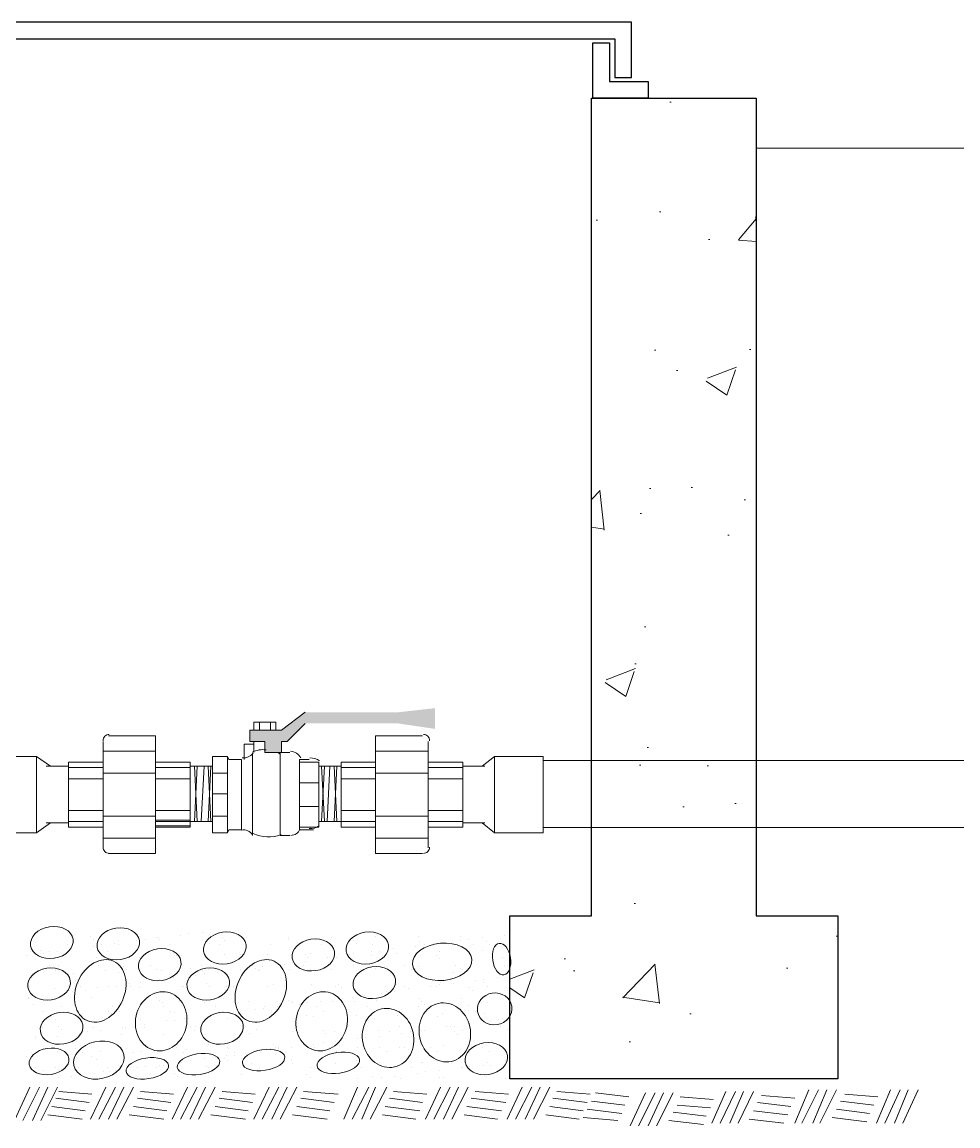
# Model space of a CAD drawing. Header units: metres. Extents: x 0 to 1843, y 1434 to 1492.
# Drawn here: x 1795.667 to 1796.239, y 1451.647 to 1452.322 of the extents above; entities that cross this region are included whole.
import ezdxf

# ---------------------------------------------------------------- set-up
doc = ezdxf.new("R2010")
doc.units = ezdxf.units.M
doc.header["$LTSCALE"] = 0.005
doc.layers.add('-Acero techos', color=252, linetype='Continuous', lineweight=13)
doc.layers.add('PDF_0', color=7, linetype='Continuous')
for name, color, linetype, true_color in [('PDF_Accesorios metalicos', 7, 'Continuous', 0x6e8add), ('PDF_Muro secundario', 7, 'Continuous', 0x545454), ('PDF_TERRENO', 7, 'Continuous', 0x954a00), ("PDF_Tub. de desague 4''", 7, 'Continuous', 0x002595)]:
    doc.layers.add(name, color=color, linetype=linetype, true_color=true_color)

msp = doc.modelspace()

# ---------------------------------------------------------------- hatches: boundary and pattern name
at = {"layer": '-Acero techos', "lineweight": 5, "ltscale": 0.005, "true_color": 0x939598}
h = msp.add_hatch(dxfattribs=at)
h.set_pattern_fill('AR-CONC', color=252, scale=0.001)
h.set_pattern_definition([(50, (-25.50264, 7.95719), (0.182184669, -0.015939086), [0.01905, -0.20955]), (355, (-25.50264, 7.95719), (-0.035243421, 0.191056845), [0.01524, -0.167640584]), (100.451445, (-25.48746, 7.95586), (0.146941247, 0.175117752), [0.016190009, -0.178090245]), (46.1842, (-25.50264, 8.008), (0.27107904, -0.042042328), [0.028575, -0.314325]), (96.635558, (-25.48005, 8.00449), (0.237404134, 0.247426125), [0.024285023, -0.267135608]), (351.184151, (-25.50264, 8.008), (0.237404134, 0.247426125), [0.022859967, -0.251459732]), (21, (-25.47724, 7.99529), (0.151614391, -0.102265198), [0.01905, -0.20955]), (326, (-25.47724, 7.99529), (0.061802028, 0.184187966), [0.01524, -0.16764]), (71.451445, (-25.4646, 7.98677), (0.213416419, 0.081922769), [0.016190009, -0.178089938]), (37.5, (-25.50264, 7.95719), (0.0030886033, 0.0845550389), [0, -0.165608, 0, -0.17018, 0, -0.168275]), (7.5, (-25.50264, 7.95719), (0.0668196625, 0.1001805748), [0, -0.097028, 0, -0.161798, 0, -0.064135]), (327.5, (-25.559285, 7.95719), (0.1355905952, -0.005728744), [0, -0.0635, 0, -0.19812, 0, -0.26289]), (317.5, (-25.58469, 7.95719), (0.1481291814, 0.025426491), [0, -0.08255, 0, -0.131572, 0, -0.18669])])
h.paths.add_polyline_path([(1796.0153, 1452.27553), (1796.1159, 1452.27553), (1796.1159, 1451.77589), (1796.16578, 1451.77589), (1796.16578, 1451.67614), (1795.96542, 1451.67614), (1795.96542, 1451.77589), (1796.0153, 1451.77589)])
h.paths.add_polyline_path([(1795.61711, 1451.77589), (1795.66699, 1451.77589), (1795.66699, 1451.67614), (1795.46747, 1451.67614), (1795.46747, 1451.77589), (1795.51735, 1451.77589), (1795.51735, 1452.27552), (1795.5182, 1452.27553), (1795.61711, 1452.27553)])

# ---------------------------------------------------------------- linework, layer by layer
at = {"layer": '-Acero techos', "color": 18, "ltscale": 0.005, "true_color": 0x000000}
msp.add_line((1796.4159, 1452.24496), (1796.1159, 1452.24496), dxfattribs=at)
at = {"layer": 'PDF_0', "lineweight": 25}
for points in [[(1795.67291, 1451.75983), (1795.67291, 1451.75983)], [(1795.69912, 1451.75983), (1795.69912, 1451.75983)], [(1795.70926, 1451.76321), (1795.70926, 1451.76321)], [(1795.71095, 1451.76152), (1795.71095, 1451.76152)], [(1795.72617, 1451.76068), (1795.72617, 1451.76068)], [(1795.73716, 1451.76068), (1795.73716, 1451.76068)], [(1795.74308, 1451.76152), (1795.74308, 1451.76152)], [(1795.74984, 1451.76237), (1795.74984, 1451.76237)], [(1795.75069, 1451.76237), (1795.75069, 1451.76237)], [(1795.75153, 1451.76152), (1795.75153, 1451.76152)], [(1795.76421, 1451.76406), (1795.76421, 1451.76406)], [(1795.76929, 1451.7649), (1795.76929, 1451.7649)], [(1795.77774, 1451.76575), (1795.77774, 1451.76575)], [(1795.77774, 1451.76068), (1795.77774, 1451.76068)], [(1795.78958, 1451.76237), (1795.78958, 1451.76237)], [(1795.79127, 1451.76068), (1795.79127, 1451.76068)], [(1795.80479, 1451.76237), (1795.80479, 1451.76237)], [(1795.83015, 1451.76237), (1795.83015, 1451.76237)], [(1795.83015, 1451.76152), (1795.83015, 1451.76152)], [(1795.85636, 1451.76237), (1795.85636, 1451.76237)], [(1795.86989, 1451.76068), (1795.86989, 1451.76068)], [(1795.88342, 1451.76321), (1795.88342, 1451.76321)], [(1795.90962, 1451.76321), (1795.90962, 1451.76321)], [(1795.91047, 1451.75983), (1795.91047, 1451.75983)], [(1795.93499, 1451.76321), (1795.93499, 1451.76321)], [(1795.93499, 1451.76068), (1795.93499, 1451.76068)], [(1795.94006, 1451.76152), (1795.94006, 1451.76152)], [(1795.94851, 1451.76237), (1795.94851, 1451.76237)], [(1795.95105, 1451.75983), (1795.95105, 1451.75983)], [(1795.96204, 1451.76406), (1795.96204, 1451.76406)], [(1795.96204, 1451.76406), (1795.96204, 1451.76406)], [(1795.67883, 1451.75476), (1795.67883, 1451.75476)], [(1795.68052, 1451.75307), (1795.68052, 1451.75307)], [(1795.6839, 1451.75391), (1795.6839, 1451.75391)], [(1795.68897, 1451.75391), (1795.68897, 1451.75391)], [(1795.69489, 1451.75814), (1795.69489, 1451.75814)], [(1795.69743, 1451.7556), (1795.69743, 1451.7556)], [(1795.71095, 1451.7573), (1795.71095, 1451.7573)], [(1795.71602, 1451.75814), (1795.71602, 1451.75814)], [(1795.71941, 1451.75391), (1795.71941, 1451.75391)], [(1795.72363, 1451.75899), (1795.72363, 1451.75899)], [(1795.72617, 1451.75814), (1795.72617, 1451.75814)], [(1795.75745, 1451.75814), (1795.75745, 1451.75814)], [(1795.75999, 1451.75307), (1795.75999, 1451.75307)], [(1795.78788, 1451.75814), (1795.78788, 1451.75814)], [(1795.81916, 1451.75814), (1795.81916, 1451.75814)], [(1795.84368, 1451.75307), (1795.84368, 1451.75307)], [(1795.85044, 1451.75814), (1795.85044, 1451.75814)], [(1795.86989, 1451.75307), (1795.86989, 1451.75307)], [(1795.87158, 1451.75899), (1795.87158, 1451.75899)], [(1795.88088, 1451.75391), (1795.88088, 1451.75391)], [(1795.88172, 1451.75814), (1795.88172, 1451.75814)], [(1795.88595, 1451.75391), (1795.88595, 1451.75391)], [(1795.89441, 1451.7556), (1795.89441, 1451.7556)], [(1795.8961, 1451.75307), (1795.8961, 1451.75307)], [(1795.90793, 1451.7573), (1795.90793, 1451.7573)], [(1795.913, 1451.75814), (1795.913, 1451.75814)], [(1795.913, 1451.75814), (1795.913, 1451.75814)], [(1795.92146, 1451.75899), (1795.92146, 1451.75899)], [(1795.9223, 1451.75391), (1795.9223, 1451.75391)], [(1795.94344, 1451.75814), (1795.94344, 1451.75814)], [(1795.94851, 1451.75476), (1795.94851, 1451.75476)], [(1795.95274, 1451.75814), (1795.95274, 1451.75814)], [(1795.67037, 1451.75138), (1795.67037, 1451.75138)], [(1795.68643, 1451.75053), (1795.68643, 1451.75053)], [(1795.71264, 1451.75053), (1795.71264, 1451.75053)], [(1795.73885, 1451.75053), (1795.73885, 1451.75053)], [(1795.76168, 1451.75138), (1795.76168, 1451.75138)], [(1795.76506, 1451.75138), (1795.76506, 1451.75138)], [(1795.79127, 1451.75222), (1795.79127, 1451.75222)], [(1795.80057, 1451.75222), (1795.80057, 1451.75222)], [(1795.81747, 1451.75222), (1795.81747, 1451.75222)], [(1795.82762, 1451.7463), (1795.82762, 1451.7463)], [(1795.83269, 1451.74715), (1795.83269, 1451.74715)], [(1795.8403, 1451.75222), (1795.8403, 1451.75222)], [(1795.8403, 1451.748), (1795.8403, 1451.748)], [(1795.84199, 1451.75053), (1795.84199, 1451.75053)], [(1795.85383, 1451.75053), (1795.85383, 1451.75053)], [(1795.85974, 1451.75053), (1795.85974, 1451.75053)], [(1795.86735, 1451.75222), (1795.86735, 1451.75222)], [(1795.88088, 1451.75138), (1795.88088, 1451.75138)], [(1795.92061, 1451.75138), (1795.92061, 1451.75138)], [(1795.9223, 1451.74969), (1795.9223, 1451.74969)], [(1795.96119, 1451.75053), (1795.96119, 1451.75053)], [(1795.67375, 1451.74039), (1795.67375, 1451.74039)], [(1795.6839, 1451.74546), (1795.6839, 1451.74546)], [(1795.68813, 1451.74208), (1795.68813, 1451.74208)], [(1795.68982, 1451.74546), (1795.68982, 1451.74546)], [(1795.69912, 1451.74039), (1795.69912, 1451.74039)], [(1795.71433, 1451.74546), (1795.71433, 1451.74546)], [(1795.71856, 1451.74208), (1795.71856, 1451.74208)], [(1795.72617, 1451.74123), (1795.72617, 1451.74123)], [(1795.72955, 1451.74461), (1795.72955, 1451.74461)], [(1795.73124, 1451.74292), (1795.73124, 1451.74292)], [(1795.74561, 1451.74546), (1795.74561, 1451.74546)], [(1795.74984, 1451.74292), (1795.74984, 1451.74292)], [(1795.75238, 1451.74208), (1795.75238, 1451.74208)], [(1795.77013, 1451.74377), (1795.77013, 1451.74377)], [(1795.77351, 1451.73954), (1795.77351, 1451.73954)], [(1795.77689, 1451.74546), (1795.77689, 1451.74546)], [(1795.77774, 1451.74208), (1795.77774, 1451.74208)], [(1795.77858, 1451.74039), (1795.77858, 1451.74039)], [(1795.78112, 1451.74292), (1795.78112, 1451.74292)], [(1795.78704, 1451.74123), (1795.78704, 1451.74123)], [(1795.80057, 1451.74292), (1795.80057, 1451.74292)], [(1795.80479, 1451.74292), (1795.80479, 1451.74292)], [(1795.80564, 1451.74377), (1795.80564, 1451.74377)], [(1795.80817, 1451.74546), (1795.80817, 1451.74546)], [(1795.80986, 1451.74377), (1795.80986, 1451.74377)], [(1795.81156, 1451.74208), (1795.81156, 1451.74208)], [(1795.8124, 1451.74292), (1795.8124, 1451.74292)], [(1795.81409, 1451.74461), (1795.81409, 1451.74461)], [(1795.831, 1451.74292), (1795.831, 1451.74292)], [(1795.83945, 1451.74546), (1795.83945, 1451.74546)], [(1795.84368, 1451.74292), (1795.84368, 1451.74292)], [(1795.85044, 1451.74292), (1795.85044, 1451.74292)], [(1795.85636, 1451.74292), (1795.85636, 1451.74292)], [(1795.86989, 1451.74546), (1795.86989, 1451.74546)], [(1795.87412, 1451.74292), (1795.87412, 1451.74292)], [(1795.88342, 1451.74377), (1795.88342, 1451.74377)], [(1795.89018, 1451.74208), (1795.89018, 1451.74208)], [(1795.89272, 1451.74039), (1795.89272, 1451.74039)], [(1795.90117, 1451.74546), (1795.90117, 1451.74546)], [(1795.9054, 1451.74292), (1795.9054, 1451.74292)], [(1795.90962, 1451.74461), (1795.90962, 1451.74461)], [(1795.93076, 1451.74123), (1795.93076, 1451.74123)], [(1795.93245, 1451.74546), (1795.93245, 1451.74546)], [(1795.93499, 1451.74377), (1795.93499, 1451.74377)], [(1795.93668, 1451.74292), (1795.93668, 1451.74292)], [(1795.96204, 1451.74546), (1795.96204, 1451.74546)], [(1795.96373, 1451.74546), (1795.96373, 1451.74546)], [(1795.67206, 1451.73278), (1795.67206, 1451.73278)], [(1795.69996, 1451.73616), (1795.69996, 1451.73616)], [(1795.70165, 1451.73447), (1795.70165, 1451.73447)], [(1795.70334, 1451.73278), (1795.70334, 1451.73278)], [(1795.72025, 1451.73278), (1795.72025, 1451.73278)], [(1795.72532, 1451.73278), (1795.72532, 1451.73278)], [(1795.73293, 1451.73447), (1795.73293, 1451.73447)], [(1795.73378, 1451.73278), (1795.73378, 1451.73278)], [(1795.7397, 1451.73531), (1795.7397, 1451.73531)], [(1795.74646, 1451.73616), (1795.74646, 1451.73616)], [(1795.75153, 1451.73701), (1795.75153, 1451.73701)], [(1795.75999, 1451.73785), (1795.75999, 1451.73785)], [(1795.76506, 1451.73278), (1795.76506, 1451.73278)], [(1795.7659, 1451.73278), (1795.7659, 1451.73278)], [(1795.78028, 1451.73447), (1795.78028, 1451.73447)], [(1795.78197, 1451.73278), (1795.78197, 1451.73278)], [(1795.79211, 1451.73278), (1795.79211, 1451.73278)], [(1795.79634, 1451.73278), (1795.79634, 1451.73278)], [(1795.81747, 1451.73278), (1795.81747, 1451.73278)], [(1795.82086, 1451.73362), (1795.82086, 1451.73362)], [(1795.82762, 1451.73278), (1795.82762, 1451.73278)], [(1795.84453, 1451.73362), (1795.84453, 1451.73362)], [(1795.8589, 1451.73278), (1795.8589, 1451.73278)], [(1795.86059, 1451.73362), (1795.86059, 1451.73362)], [(1795.87073, 1451.73447), (1795.87073, 1451.73447)], [(1795.88933, 1451.73278), (1795.88933, 1451.73278)], [(1795.8961, 1451.73362), (1795.8961, 1451.73362)], [(1795.90117, 1451.73278), (1795.90117, 1451.73278)], [(1795.91723, 1451.73278), (1795.91723, 1451.73278)], [(1795.92061, 1451.73278), (1795.92061, 1451.73278)], [(1795.9223, 1451.73362), (1795.9223, 1451.73362)], [(1795.92315, 1451.73531), (1795.92315, 1451.73531)], [(1795.93076, 1451.73447), (1795.93076, 1451.73447)], [(1795.94429, 1451.73616), (1795.94429, 1451.73616)], [(1795.94936, 1451.73701), (1795.94936, 1451.73701)], [(1795.94936, 1451.73531), (1795.94936, 1451.73531)], [(1795.95189, 1451.73278), (1795.95189, 1451.73278)], [(1795.95781, 1451.73785), (1795.95781, 1451.73785)], [(1795.67122, 1451.72601), (1795.67122, 1451.72601)], [(1795.67967, 1451.72686), (1795.67967, 1451.72686)], [(1795.68728, 1451.73109), (1795.68728, 1451.73109)], [(1795.6932, 1451.72855), (1795.6932, 1451.72855)], [(1795.69827, 1451.7294), (1795.69827, 1451.7294)], [(1795.70588, 1451.73024), (1795.70588, 1451.73024)], [(1795.71011, 1451.72601), (1795.71011, 1451.72601)], [(1795.71349, 1451.73193), (1795.71349, 1451.73193)], [(1795.73885, 1451.73193), (1795.73885, 1451.73193)], [(1795.74984, 1451.72601), (1795.74984, 1451.72601)], [(1795.86228, 1451.73193), (1795.86228, 1451.73193)], [(1795.86904, 1451.72601), (1795.86904, 1451.72601)], [(1795.87665, 1451.72686), (1795.87665, 1451.72686)], [(1795.89018, 1451.7294), (1795.89018, 1451.7294)], [(1795.89525, 1451.7294), (1795.89525, 1451.7294)], [(1795.90371, 1451.73109), (1795.90371, 1451.73109)], [(1795.9409, 1451.73193), (1795.9409, 1451.73193)], [(1795.94259, 1451.73024), (1795.94259, 1451.73024)], [(1795.96288, 1451.72601), (1795.96288, 1451.72601)], [(1795.67122, 1451.72517), (1795.67122, 1451.72517)], [(1795.6746, 1451.72179), (1795.6746, 1451.72179)], [(1795.69151, 1451.7201), (1795.69151, 1451.7201)], [(1795.69996, 1451.72179), (1795.69996, 1451.72179)], [(1795.72279, 1451.7201), (1795.72279, 1451.7201)], [(1795.72701, 1451.72263), (1795.72701, 1451.72263)], [(1795.75153, 1451.72432), (1795.75153, 1451.72432)], [(1795.75322, 1451.72263), (1795.75322, 1451.72263)], [(1795.75407, 1451.7201), (1795.75407, 1451.7201)], [(1795.77858, 1451.72263), (1795.77858, 1451.72263)], [(1795.78535, 1451.7201), (1795.78535, 1451.7201)], [(1795.79042, 1451.72517), (1795.79042, 1451.72517)], [(1795.80564, 1451.72348), (1795.80564, 1451.72348)], [(1795.81494, 1451.71925), (1795.81494, 1451.71925)], [(1795.81578, 1451.7201), (1795.81578, 1451.7201)], [(1795.82339, 1451.7201), (1795.82339, 1451.7201)], [(1795.83015, 1451.72432), (1795.83015, 1451.72432)], [(1795.83185, 1451.72348), (1795.83185, 1451.72348)], [(1795.83269, 1451.72263), (1795.83269, 1451.72263)], [(1795.83692, 1451.72179), (1795.83692, 1451.72179)], [(1795.84199, 1451.72263), (1795.84199, 1451.72263)], [(1795.84706, 1451.7201), (1795.84706, 1451.7201)], [(1795.8496, 1451.72348), (1795.8496, 1451.72348)], [(1795.85721, 1451.72348), (1795.85721, 1451.72348)], [(1795.86313, 1451.72517), (1795.86313, 1451.72517)], [(1795.87073, 1451.72348), (1795.87073, 1451.72348)], [(1795.87834, 1451.7201), (1795.87834, 1451.7201)], [(1795.88426, 1451.72432), (1795.88426, 1451.72432)], [(1795.90962, 1451.7201), (1795.90962, 1451.7201)], [(1795.91047, 1451.72517), (1795.91047, 1451.72517)], [(1795.91131, 1451.72348), (1795.91131, 1451.72348)], [(1795.913, 1451.72179), (1795.913, 1451.72179)], [(1795.93583, 1451.72517), (1795.93583, 1451.72517)], [(1795.94006, 1451.72094), (1795.94006, 1451.72094)], [(1795.95189, 1451.72263), (1795.95189, 1451.72263)], [(1795.67967, 1451.71756), (1795.67967, 1451.71756)], [(1795.68813, 1451.71249), (1795.68813, 1451.71249)], [(1795.69573, 1451.71756), (1795.69573, 1451.71756)], [(1795.71433, 1451.71249), (1795.71433, 1451.71249)], [(1795.72025, 1451.71756), (1795.72025, 1451.71756)], [(1795.72194, 1451.71587), (1795.72194, 1451.71587)], [(1795.72701, 1451.71756), (1795.72701, 1451.71756)], [(1795.7397, 1451.71249), (1795.7397, 1451.71249)], [(1795.75829, 1451.71756), (1795.75829, 1451.71756)], [(1795.76083, 1451.71672), (1795.76083, 1451.71672)], [(1795.76675, 1451.71333), (1795.76675, 1451.71333)], [(1795.76929, 1451.71333), (1795.76929, 1451.71333)], [(1795.78281, 1451.71502), (1795.78281, 1451.71502)], [(1795.78788, 1451.71587), (1795.78788, 1451.71587)], [(1795.78958, 1451.71756), (1795.78958, 1451.71756)], [(1795.79296, 1451.71333), (1795.79296, 1451.71333)], [(1795.79634, 1451.71672), (1795.79634, 1451.71672)], [(1795.80057, 1451.71587), (1795.80057, 1451.71587)], [(1795.80226, 1451.71418), (1795.80226, 1451.71418)], [(1795.80986, 1451.71841), (1795.80986, 1451.71841)], [(1795.81832, 1451.71333), (1795.81832, 1451.71333)], [(1795.82001, 1451.71756), (1795.82001, 1451.71756)], [(1795.84115, 1451.71502), (1795.84115, 1451.71502)], [(1795.84537, 1451.71418), (1795.84537, 1451.71418)], [(1795.85129, 1451.71756), (1795.85129, 1451.71756)], [(1795.87158, 1451.71502), (1795.87158, 1451.71502)], [(1795.88088, 1451.71502), (1795.88088, 1451.71502)], [(1795.88257, 1451.71756), (1795.88257, 1451.71756)], [(1795.88257, 1451.71333), (1795.88257, 1451.71333)], [(1795.89694, 1451.71502), (1795.89694, 1451.71502)], [(1795.91385, 1451.71756), (1795.91385, 1451.71756)], [(1795.92146, 1451.71418), (1795.92146, 1451.71418)], [(1795.924, 1451.71587), (1795.924, 1451.71587)], [(1795.94429, 1451.71756), (1795.94429, 1451.71756)], [(1795.9502, 1451.71587), (1795.9502, 1451.71587)], [(1795.95866, 1451.71249), (1795.95866, 1451.71249)], [(1795.96119, 1451.71333), (1795.96119, 1451.71333)], [(1795.67967, 1451.70742), (1795.67967, 1451.70742)], [(1795.68982, 1451.70826), (1795.68982, 1451.70826)], [(1795.69151, 1451.70657), (1795.69151, 1451.70657)], [(1795.71095, 1451.70742), (1795.71095, 1451.70742)], [(1795.71518, 1451.70573), (1795.71518, 1451.70573)], [(1795.72871, 1451.70742), (1795.72871, 1451.70742)], [(1795.7304, 1451.70742), (1795.7304, 1451.70742)], [(1795.73462, 1451.70826), (1795.73462, 1451.70826)], [(1795.74223, 1451.70911), (1795.74223, 1451.70911)], [(1795.74223, 1451.70742), (1795.74223, 1451.70742)], [(1795.75576, 1451.71164), (1795.75576, 1451.71164)], [(1795.76083, 1451.71164), (1795.76083, 1451.71164)], [(1795.77013, 1451.70742), (1795.77013, 1451.70742)], [(1795.77267, 1451.70573), (1795.77267, 1451.70573)], [(1795.77351, 1451.70826), (1795.77351, 1451.70826)], [(1795.80395, 1451.70826), (1795.80395, 1451.70826)], [(1795.81071, 1451.70657), (1795.81071, 1451.70657)], [(1795.83523, 1451.70826), (1795.83523, 1451.70826)], [(1795.85129, 1451.70573), (1795.85129, 1451.70573)], [(1795.86651, 1451.70826), (1795.86651, 1451.70826)], [(1795.88511, 1451.70573), (1795.88511, 1451.70573)], [(1795.89779, 1451.70826), (1795.89779, 1451.70826)], [(1795.91131, 1451.70573), (1795.91131, 1451.70573)], [(1795.913, 1451.70573), (1795.913, 1451.70573)], [(1795.92653, 1451.70826), (1795.92653, 1451.70826)], [(1795.92907, 1451.70826), (1795.92907, 1451.70826)], [(1795.9316, 1451.70826), (1795.9316, 1451.70826)], [(1795.93668, 1451.70573), (1795.93668, 1451.70573)], [(1795.94006, 1451.70995), (1795.94006, 1451.70995)], [(1795.95358, 1451.71164), (1795.95358, 1451.71164)], [(1795.9595, 1451.70826), (1795.9595, 1451.70826)], [(1795.96373, 1451.71164), (1795.96373, 1451.71164)], [(1795.96373, 1451.70657), (1795.96373, 1451.70657)], [(1795.67544, 1451.70234), (1795.67544, 1451.70234)], [(1795.67544, 1451.70065), (1795.67544, 1451.70065)], [(1795.68052, 1451.7015), (1795.68052, 1451.7015)], [(1795.68897, 1451.70234), (1795.68897, 1451.70234)], [(1795.70081, 1451.70234), (1795.70081, 1451.70234)], [(1795.70081, 1451.69896), (1795.70081, 1451.69896)], [(1795.7025, 1451.70403), (1795.7025, 1451.70403)], [(1795.70757, 1451.70488), (1795.70757, 1451.70488)], [(1795.72786, 1451.70319), (1795.72786, 1451.70319)], [(1795.75407, 1451.70319), (1795.75407, 1451.70319)], [(1795.77943, 1451.70319), (1795.77943, 1451.70319)], [(1795.80648, 1451.70403), (1795.80648, 1451.70403)], [(1795.83269, 1451.70488), (1795.83269, 1451.70488)], [(1795.85298, 1451.70403), (1795.85298, 1451.70403)], [(1795.85805, 1451.70488), (1795.85805, 1451.70488)], [(1795.8589, 1451.69896), (1795.8589, 1451.69896)], [(1795.87243, 1451.70065), (1795.87243, 1451.70065)], [(1795.8775, 1451.7015), (1795.8775, 1451.7015)], [(1795.88595, 1451.70234), (1795.88595, 1451.70234)], [(1795.89187, 1451.70488), (1795.89187, 1451.70488)], [(1795.89948, 1451.70403), (1795.89948, 1451.70403)], [(1795.90455, 1451.70488), (1795.90455, 1451.70488)], [(1795.9316, 1451.70488), (1795.9316, 1451.70488)], [(1795.93329, 1451.70319), (1795.93329, 1451.70319)], [(1795.67291, 1451.6922), (1795.67291, 1451.6922)], [(1795.68897, 1451.69304), (1795.68897, 1451.69304)], [(1795.69996, 1451.69473), (1795.69996, 1451.69473)], [(1795.70419, 1451.6922), (1795.70419, 1451.6922)], [(1795.71518, 1451.69304), (1795.71518, 1451.69304)], [(1795.73124, 1451.69473), (1795.73124, 1451.69473)], [(1795.73547, 1451.6922), (1795.73547, 1451.6922)], [(1795.74054, 1451.69812), (1795.74054, 1451.69812)], [(1795.74054, 1451.69304), (1795.74054, 1451.69304)], [(1795.74223, 1451.69643), (1795.74223, 1451.69643)], [(1795.76168, 1451.69558), (1795.76168, 1451.69558)], [(1795.7659, 1451.6922), (1795.7659, 1451.6922)], [(1795.76759, 1451.69389), (1795.76759, 1451.69389)], [(1795.78112, 1451.69727), (1795.78112, 1451.69727)], [(1795.79296, 1451.69558), (1795.79296, 1451.69558)], [(1795.7938, 1451.69473), (1795.7938, 1451.69473)], [(1795.79718, 1451.6922), (1795.79718, 1451.6922)], [(1795.80564, 1451.6922), (1795.80564, 1451.6922)], [(1795.81916, 1451.69389), (1795.81916, 1451.69389)], [(1795.81916, 1451.69389), (1795.81916, 1451.69389)], [(1795.82086, 1451.69727), (1795.82086, 1451.69727)], [(1795.82255, 1451.69558), (1795.82255, 1451.69558)], [(1795.82424, 1451.69558), (1795.82424, 1451.69558)], [(1795.82424, 1451.69473), (1795.82424, 1451.69473)], [(1795.82846, 1451.6922), (1795.82846, 1451.6922)], [(1795.83185, 1451.69558), (1795.83185, 1451.69558)], [(1795.84537, 1451.69727), (1795.84537, 1451.69727)], [(1795.84622, 1451.69558), (1795.84622, 1451.69558)], [(1795.85129, 1451.69812), (1795.85129, 1451.69812)], [(1795.85552, 1451.69558), (1795.85552, 1451.69558)], [(1795.85974, 1451.69304), (1795.85974, 1451.69304)], [(1795.86143, 1451.69643), (1795.86143, 1451.69643)], [(1795.87243, 1451.69558), (1795.87243, 1451.69558)], [(1795.88595, 1451.69558), (1795.88595, 1451.69558)], [(1795.89018, 1451.69304), (1795.89018, 1451.69304)], [(1795.89779, 1451.69558), (1795.89779, 1451.69558)], [(1795.90117, 1451.69558), (1795.90117, 1451.69558)], [(1795.90371, 1451.69389), (1795.90371, 1451.69389)], [(1795.91723, 1451.69558), (1795.91723, 1451.69558)], [(1795.92146, 1451.69304), (1795.92146, 1451.69304)], [(1795.92484, 1451.69643), (1795.92484, 1451.69643)], [(1795.94175, 1451.69473), (1795.94175, 1451.69473)], [(1795.94851, 1451.69558), (1795.94851, 1451.69558)], [(1795.95105, 1451.69643), (1795.95105, 1451.69643)], [(1795.95274, 1451.69304), (1795.95274, 1451.69304)], [(1795.67037, 1451.68966), (1795.67037, 1451.68966)], [(1795.71011, 1451.68966), (1795.71011, 1451.68966)], [(1795.71264, 1451.68797), (1795.71264, 1451.68797)], [(1795.75069, 1451.68882), (1795.75069, 1451.68882)], [(1795.76506, 1451.68628), (1795.76506, 1451.68628)], [(1795.77013, 1451.68713), (1795.77013, 1451.68713)], [(1795.77858, 1451.68882), (1795.77858, 1451.68882)], [(1795.79127, 1451.68882), (1795.79127, 1451.68882)], [(1795.79211, 1451.69051), (1795.79211, 1451.69051)], [(1795.79296, 1451.68713), (1795.79296, 1451.68713)], [(1795.79718, 1451.69051), (1795.79718, 1451.69051)], [(1795.80733, 1451.68544), (1795.80733, 1451.68544)], [(1795.83185, 1451.68797), (1795.83185, 1451.68797)], [(1795.83269, 1451.68544), (1795.83269, 1451.68544)], [(1795.8589, 1451.68544), (1795.8589, 1451.68544)], [(1795.87158, 1451.68713), (1795.87158, 1451.68713)], [(1795.87327, 1451.68544), (1795.87327, 1451.68544)], [(1795.88595, 1451.68628), (1795.88595, 1451.68628)], [(1795.91131, 1451.68628), (1795.91131, 1451.68628)], [(1795.91216, 1451.68628), (1795.91216, 1451.68628)], [(1795.93752, 1451.68628), (1795.93752, 1451.68628)], [(1795.95189, 1451.68628), (1795.95189, 1451.68628)], [(1795.96288, 1451.68713), (1795.96288, 1451.68713)], [(1795.67544, 1451.6829), (1795.67544, 1451.6829)], [(1795.68052, 1451.68121), (1795.68052, 1451.68121)], [(1795.68221, 1451.67952), (1795.68221, 1451.67952)], [(1795.68813, 1451.6829), (1795.68813, 1451.6829)], [(1795.70165, 1451.6829), (1795.70165, 1451.6829)], [(1795.7118, 1451.67952), (1795.7118, 1451.67952)], [(1795.71687, 1451.68036), (1795.71687, 1451.68036)], [(1795.71941, 1451.6829), (1795.71941, 1451.6829)], [(1795.7211, 1451.68036), (1795.7211, 1451.68036)], [(1795.72448, 1451.68121), (1795.72448, 1451.68121)], [(1795.72786, 1451.68374), (1795.72786, 1451.68374)], [(1795.738, 1451.6829), (1795.738, 1451.6829)], [(1795.74308, 1451.68374), (1795.74308, 1451.68374)], [(1795.74984, 1451.6829), (1795.74984, 1451.6829)], [(1795.75153, 1451.68459), (1795.75153, 1451.68459)], [(1795.75407, 1451.68459), (1795.75407, 1451.68459)], [(1795.76083, 1451.67952), (1795.76083, 1451.67952)], [(1795.78028, 1451.68374), (1795.78028, 1451.68374)], [(1795.78112, 1451.6829), (1795.78112, 1451.6829)], [(1795.80141, 1451.67867), (1795.80141, 1451.67867)], [(1795.8124, 1451.6829), (1795.8124, 1451.6829)], [(1795.84115, 1451.67867), (1795.84115, 1451.67867)], [(1795.84368, 1451.6829), (1795.84368, 1451.6829)], [(1795.87496, 1451.6829), (1795.87496, 1451.6829)], [(1795.9054, 1451.6829), (1795.9054, 1451.6829)], [(1795.90878, 1451.67952), (1795.90878, 1451.67952)], [(1795.91385, 1451.68036), (1795.91385, 1451.68036)], [(1795.9223, 1451.68121), (1795.9223, 1451.68121)], [(1795.93583, 1451.6829), (1795.93583, 1451.6829)], [(1795.93668, 1451.6829), (1795.93668, 1451.6829)], [(1795.9409, 1451.68374), (1795.9409, 1451.68374)], [(1795.94936, 1451.68459), (1795.94936, 1451.68459)], [(1795.95358, 1451.68459), (1795.95358, 1451.68459)], [(1795.68982, 1451.67698), (1795.68982, 1451.67698)], [(1795.69743, 1451.67783), (1795.69743, 1451.67783)], [(1795.76252, 1451.67783), (1795.76252, 1451.67783)], [(1795.84368, 1451.67698), (1795.84368, 1451.67698)], [(1795.87243, 1451.67614), (1795.87243, 1451.67614)], [(1795.88172, 1451.67783), (1795.88172, 1451.67783)], [(1795.8868, 1451.67698), (1795.8868, 1451.67698)], [(1795.89525, 1451.67783), (1795.89525, 1451.67783)], [(1795.89863, 1451.67614), (1795.89863, 1451.67614)], [(1795.9223, 1451.67698), (1795.9223, 1451.67698)], [(1795.92484, 1451.67698), (1795.92484, 1451.67698)], [(1795.95105, 1451.67783), (1795.95105, 1451.67783)], [(1795.96288, 1451.67614), (1795.96288, 1451.67614)]]:
    msp.add_lwpolyline(points, dxfattribs=at)
at = {"layer": 'PDF_0', "color": 8, "lineweight": 0, "true_color": 0x808080}
for points in [[(1795.68413, 1451.76912), (1795.67697, 1451.76802), (1795.67184, 1451.76283), (1795.67265, 1451.75752)], [(1795.69856, 1451.7615), (1795.69774, 1451.76681), (1795.69128, 1451.77022), (1795.68413, 1451.76912)], [(1795.72471, 1451.76828), (1795.71755, 1451.76718), (1795.71242, 1451.76198), (1795.71323, 1451.75667)], [(1795.73914, 1451.76066), (1795.73832, 1451.76597), (1795.73186, 1451.76938), (1795.72471, 1451.76828)], [(1795.80424, 1451.75812), (1795.80342, 1451.76343), (1795.79696, 1451.76684), (1795.78981, 1451.76574)], [(1795.89132, 1451.75812), (1795.8905, 1451.76343), (1795.88404, 1451.76684), (1795.87689, 1451.76574)], [(1795.68708, 1451.7499), (1795.69424, 1451.751), (1795.69937, 1451.7562), (1795.69856, 1451.7615)], [(1795.72767, 1451.74906), (1795.73482, 1451.75016), (1795.73996, 1451.75535), (1795.73914, 1451.76066)], [(1795.78981, 1451.76574), (1795.78265, 1451.76464), (1795.77752, 1451.75944), (1795.77833, 1451.75414)], [(1795.84392, 1451.76151), (1795.83676, 1451.76041), (1795.83163, 1451.75522), (1795.83244, 1451.74991)], [(1795.85835, 1451.7539), (1795.85753, 1451.7592), (1795.85107, 1451.76261), (1795.84392, 1451.76151)], [(1795.87689, 1451.76574), (1795.86974, 1451.76464), (1795.8646, 1451.75944), (1795.86542, 1451.75414)], [(1795.94213, 1451.74927), (1795.94157, 1451.75555), (1795.93302, 1451.75993), (1795.92302, 1451.75905)], [(1795.67265, 1451.75752), (1795.67347, 1451.75221), (1795.67993, 1451.7488), (1795.68708, 1451.7499)], [(1795.71323, 1451.75667), (1795.71405, 1451.75137), (1795.72051, 1451.74796), (1795.72767, 1451.74906)], [(1795.75007, 1451.75559), (1795.74292, 1451.75449), (1795.73778, 1451.7493), (1795.7386, 1451.74399)], [(1795.7645, 1451.74798), (1795.76369, 1451.75328), (1795.75723, 1451.7567), (1795.75007, 1451.75559)], [(1795.77833, 1451.75414), (1795.77915, 1451.74883), (1795.78561, 1451.74542), (1795.79277, 1451.74652)], [(1795.79277, 1451.74652), (1795.79992, 1451.74762), (1795.80506, 1451.75282), (1795.80424, 1451.75812)], [(1795.84687, 1451.74229), (1795.85403, 1451.74339), (1795.85916, 1451.74859), (1795.85835, 1451.7539)], [(1795.86542, 1451.75414), (1795.86623, 1451.74883), (1795.87269, 1451.74542), (1795.87985, 1451.74652)], [(1795.87985, 1451.74652), (1795.887, 1451.74762), (1795.89214, 1451.75282), (1795.89132, 1451.75812)], [(1795.92302, 1451.75905), (1795.91302, 1451.75816), (1795.90536, 1451.75236), (1795.90591, 1451.74608)], [(1795.9589, 1451.75898), (1795.9559, 1451.75851), (1795.95413, 1451.75384), (1795.95494, 1451.74853)], [(1795.96581, 1451.7502), (1795.96499, 1451.75551), (1795.9619, 1451.75944), (1795.9589, 1451.75898)], [(1795.72327, 1451.74808), (1795.7158, 1451.7514), (1795.70613, 1451.74596), (1795.70168, 1451.73593)], [(1795.72872, 1451.72391), (1795.73317, 1451.73394), (1795.73073, 1451.74476), (1795.72327, 1451.74808)], [(1795.75303, 1451.73637), (1795.76018, 1451.73748), (1795.76532, 1451.74267), (1795.7645, 1451.74798)], [(1795.82134, 1451.74808), (1795.81387, 1451.7514), (1795.80421, 1451.74596), (1795.79975, 1451.73593)], [(1795.82679, 1451.72391), (1795.83125, 1451.73394), (1795.82881, 1451.74476), (1795.82134, 1451.74808)], [(1795.83244, 1451.74991), (1795.83326, 1451.7446), (1795.83972, 1451.74119), (1795.84687, 1451.74229)], [(1795.92502, 1451.73631), (1795.93502, 1451.73719), (1795.94268, 1451.74299), (1795.94213, 1451.74927)], [(1795.95494, 1451.74853), (1795.95576, 1451.74322), (1795.95885, 1451.7393), (1795.96185, 1451.73976)], [(1795.96185, 1451.73976), (1795.96485, 1451.74022), (1795.96662, 1451.74489), (1795.96581, 1451.7502)], [(1795.68244, 1451.74376), (1795.67528, 1451.74266), (1795.67015, 1451.73746), (1795.67096, 1451.73216)], [(1795.69687, 1451.73614), (1795.69605, 1451.74145), (1795.68959, 1451.74486), (1795.68244, 1451.74376)], [(1795.7386, 1451.74399), (1795.73941, 1451.73868), (1795.74588, 1451.73527), (1795.75303, 1451.73637)], [(1795.77966, 1451.74376), (1795.77251, 1451.74266), (1795.76737, 1451.73746), (1795.76819, 1451.73216)], [(1795.79409, 1451.73614), (1795.79328, 1451.74145), (1795.78682, 1451.74486), (1795.77966, 1451.74376)], [(1795.88112, 1451.7446), (1795.87396, 1451.7435), (1795.86883, 1451.73831), (1795.86964, 1451.733)], [(1795.89555, 1451.73699), (1795.89473, 1451.74229), (1795.88827, 1451.7457), (1795.88112, 1451.7446)], [(1795.90591, 1451.74608), (1795.90647, 1451.7398), (1795.91502, 1451.73542), (1795.92502, 1451.73631)], [(1795.68539, 1451.72454), (1795.69255, 1451.72564), (1795.69768, 1451.73083), (1795.69687, 1451.73614)], [(1795.70168, 1451.73593), (1795.69722, 1451.72591), (1795.69966, 1451.71509), (1795.70712, 1451.71177)], [(1795.78262, 1451.72454), (1795.78977, 1451.72564), (1795.79491, 1451.73083), (1795.79409, 1451.73614)], [(1795.79975, 1451.73593), (1795.79529, 1451.72591), (1795.79773, 1451.71509), (1795.8052, 1451.71177)], [(1795.86964, 1451.733), (1795.87046, 1451.72769), (1795.87692, 1451.72428), (1795.88407, 1451.72538)], [(1795.88407, 1451.72538), (1795.89123, 1451.72648), (1795.89636, 1451.73168), (1795.89555, 1451.73699)], [(1795.67096, 1451.73216), (1795.67178, 1451.72685), (1795.67824, 1451.72344), (1795.68539, 1451.72454)], [(1795.75634, 1451.72907), (1795.74791, 1451.73094), (1795.73931, 1451.72452), (1795.73713, 1451.71472)], [(1795.76766, 1451.70793), (1795.76984, 1451.71773), (1795.76477, 1451.72719), (1795.75634, 1451.72907)], [(1795.76819, 1451.73216), (1795.76901, 1451.72685), (1795.77547, 1451.72344), (1795.78262, 1451.72454)], [(1795.85441, 1451.72907), (1795.84598, 1451.73094), (1795.83738, 1451.72452), (1795.8352, 1451.71472)], [(1795.86574, 1451.70793), (1795.86792, 1451.71773), (1795.86285, 1451.72719), (1795.85441, 1451.72907)], [(1795.95467, 1451.72854), (1795.9489, 1451.72765), (1795.94489, 1451.72263), (1795.9457, 1451.71732)], [(1795.96659, 1451.72054), (1795.96578, 1451.72584), (1795.96044, 1451.72943), (1795.95467, 1451.72854)], [(1795.70712, 1451.71177), (1795.71459, 1451.70845), (1795.72426, 1451.71388), (1795.72872, 1451.72391)], [(1795.8052, 1451.71177), (1795.81266, 1451.70845), (1795.82233, 1451.71388), (1795.82679, 1451.72391)], [(1795.90632, 1451.70457), (1795.90414, 1451.71437), (1795.89554, 1451.7208), (1795.8871, 1451.71892)], [(1795.92177, 1451.7223), (1795.91333, 1451.72043), (1795.90826, 1451.71096), (1795.91044, 1451.70116)], [(1795.94098, 1451.70795), (1795.9388, 1451.71775), (1795.9302, 1451.72418), (1795.92177, 1451.7223)], [(1795.95763, 1451.70932), (1795.9634, 1451.71021), (1795.96741, 1451.71523), (1795.96659, 1451.72054)], [(1795.69005, 1451.7167), (1795.68289, 1451.7156), (1795.67775, 1451.71041), (1795.67857, 1451.7051)], [(1795.70448, 1451.70909), (1795.70366, 1451.71439), (1795.6972, 1451.7178), (1795.69005, 1451.7167)], [(1795.73713, 1451.71472), (1795.73495, 1451.70492), (1795.74002, 1451.69545), (1795.74845, 1451.69358)], [(1795.78812, 1451.7167), (1795.78096, 1451.7156), (1795.77583, 1451.71041), (1795.77664, 1451.7051)], [(1795.80255, 1451.70909), (1795.80173, 1451.71439), (1795.79527, 1451.7178), (1795.78812, 1451.7167)], [(1795.8352, 1451.71472), (1795.83302, 1451.70492), (1795.83809, 1451.69545), (1795.84652, 1451.69358)], [(1795.8871, 1451.71892), (1795.87867, 1451.71705), (1795.8736, 1451.70758), (1795.87578, 1451.69778)], [(1795.9457, 1451.71732), (1795.94652, 1451.71202), (1795.95186, 1451.70843), (1795.95763, 1451.70932)], [(1795.693, 1451.69748), (1795.70016, 1451.69859), (1795.70529, 1451.70378), (1795.70448, 1451.70909)], [(1795.74845, 1451.69358), (1795.75688, 1451.6917), (1795.76549, 1451.69813), (1795.76766, 1451.70793)], [(1795.79107, 1451.69748), (1795.79823, 1451.69859), (1795.80336, 1451.70378), (1795.80255, 1451.70909)], [(1795.84652, 1451.69358), (1795.85495, 1451.6917), (1795.86356, 1451.69813), (1795.86574, 1451.70793)], [(1795.92966, 1451.68681), (1795.93809, 1451.68869), (1795.94316, 1451.69815), (1795.94098, 1451.70795)], [(1795.67857, 1451.7051), (1795.67939, 1451.69979), (1795.68585, 1451.69638), (1795.693, 1451.69748)], [(1795.72962, 1451.69104), (1795.72825, 1451.6972), (1795.72031, 1451.70067), (1795.71187, 1451.69879)], [(1795.77664, 1451.7051), (1795.77746, 1451.69979), (1795.78392, 1451.69638), (1795.79107, 1451.69748)], [(1795.89499, 1451.68343), (1795.90343, 1451.68531), (1795.9085, 1451.69477), (1795.90632, 1451.70457)], [(1795.91044, 1451.70116), (1795.91262, 1451.69136), (1795.92123, 1451.68494), (1795.92966, 1451.68681)], [(1795.96403, 1451.69049), (1795.96321, 1451.69579), (1795.95675, 1451.6992), (1795.9496, 1451.6981)], [(1795.68269, 1451.69474), (1795.676, 1451.69371), (1795.67112, 1451.68932), (1795.6718, 1451.68494)], [(1795.69603, 1451.68867), (1795.69536, 1451.69305), (1795.68938, 1451.69577), (1795.68269, 1451.69474)], [(1795.71187, 1451.69879), (1795.70344, 1451.69692), (1795.69771, 1451.69041), (1795.69908, 1451.68425)], [(1795.78818, 1451.68711), (1795.78764, 1451.69057), (1795.78141, 1451.69248), (1795.77426, 1451.69138)], [(1795.81399, 1451.69392), (1795.80684, 1451.69282), (1795.80147, 1451.68912), (1795.80201, 1451.68566)], [(1795.82791, 1451.68964), (1795.82738, 1451.6931), (1795.82115, 1451.69502), (1795.81399, 1451.69392)], [(1795.85965, 1451.69223), (1795.8525, 1451.69112), (1795.84713, 1451.68743), (1795.84766, 1451.68397)], [(1795.87356, 1451.68795), (1795.87303, 1451.69141), (1795.8668, 1451.69333), (1795.85965, 1451.69223)], [(1795.87578, 1451.69778), (1795.87796, 1451.68798), (1795.88656, 1451.68156), (1795.89499, 1451.68343)], [(1795.9496, 1451.6981), (1795.94244, 1451.697), (1795.93731, 1451.69181), (1795.93812, 1451.6865)], [(1795.68514, 1451.67887), (1795.69183, 1451.67989), (1795.69671, 1451.68428), (1795.69603, 1451.68867)], [(1795.71683, 1451.67651), (1795.72526, 1451.67838), (1795.73099, 1451.68489), (1795.72962, 1451.69104)], [(1795.74298, 1451.68884), (1795.73582, 1451.68774), (1795.73046, 1451.68404), (1795.73099, 1451.68058)], [(1795.75689, 1451.68457), (1795.75636, 1451.68803), (1795.75013, 1451.68994), (1795.74298, 1451.68884)], [(1795.77426, 1451.69138), (1795.76711, 1451.69028), (1795.76174, 1451.68658), (1795.76227, 1451.68312)], [(1795.77619, 1451.67885), (1795.78334, 1451.67995), (1795.78871, 1451.68364), (1795.78818, 1451.68711)], [(1795.80201, 1451.68566), (1795.80254, 1451.68219), (1795.80877, 1451.68028), (1795.81592, 1451.68138)], [(1795.81592, 1451.68138), (1795.82308, 1451.68248), (1795.82844, 1451.68618), (1795.82791, 1451.68964)], [(1795.86158, 1451.67969), (1795.86873, 1451.68079), (1795.8741, 1451.68449), (1795.87356, 1451.68795)], [(1795.93812, 1451.6865), (1795.93894, 1451.68119), (1795.9454, 1451.67778), (1795.95255, 1451.67888)], [(1795.95255, 1451.67888), (1795.95971, 1451.67999), (1795.96484, 1451.68518), (1795.96403, 1451.69049)], [(1795.6718, 1451.68494), (1795.67247, 1451.68055), (1795.67844, 1451.67784), (1795.68514, 1451.67887)], [(1795.69908, 1451.68425), (1795.70045, 1451.6781), (1795.7084, 1451.67463), (1795.71683, 1451.67651)], [(1795.73099, 1451.68058), (1795.73152, 1451.67712), (1795.73775, 1451.67521), (1795.74491, 1451.67631)], [(1795.74491, 1451.67631), (1795.75206, 1451.67741), (1795.75743, 1451.68111), (1795.75689, 1451.68457)], [(1795.76227, 1451.68312), (1795.7628, 1451.67966), (1795.76903, 1451.67774), (1795.77619, 1451.67885)], [(1795.84766, 1451.68397), (1795.84819, 1451.6805), (1795.85442, 1451.67859), (1795.86158, 1451.67969)]]:
    msp.add_open_spline(points, degree=3, dxfattribs=at)
at = {"layer": 'PDF_Accesorios metalicos', "lineweight": 25}
for points in [[(1795.59429, 1452.28821), (1795.60358, 1452.28821), (1795.60358, 1452.31188), (1796.02967, 1452.31188), (1796.02967, 1452.28821), (1796.03982, 1452.28821), (1796.03982, 1452.32203), (1795.59429, 1452.32203)], [(1796.04996, 1452.27553), (1796.01615, 1452.27553), (1796.01615, 1452.30935), (1796.02629, 1452.30935), (1796.02629, 1452.28568), (1796.04996, 1452.28568)]]:
    msp.add_lwpolyline(points, close=True, dxfattribs=at)
at = {"layer": 'PDF_Muro secundario', "color": 18, "lineweight": 30, "true_color": 0x000000}
msp.add_lwpolyline([(1796.1159, 1451.77589), (1796.16578, 1451.77589), (1796.16578, 1451.67614), (1795.96542, 1451.67614), (1795.96542, 1451.77589), (1796.0153, 1451.77589), (1796.0153, 1452.27553), (1796.1159, 1452.27553)], close=True, dxfattribs=at)
at = {"layer": 'PDF_TERRENO', "lineweight": 5}
for points in [[(1795.67206, 1451.67106), (1795.66276, 1451.65077)], [(1795.67798, 1451.67106), (1795.66784, 1451.65077)], [(1795.68305, 1451.67106), (1795.67375, 1451.65077)], [(1795.68897, 1451.67106), (1795.67883, 1451.65077)], [(1795.71011, 1451.66684), (1795.68982, 1451.66853)], [(1795.71856, 1451.67106), (1795.70926, 1451.65162)], [(1795.72448, 1451.67106), (1795.71433, 1451.65162)], [(1795.72955, 1451.67106), (1795.72025, 1451.65162)], [(1795.73547, 1451.67106), (1795.72532, 1451.65162)], [(1795.75999, 1451.66684), (1795.7397, 1451.66853)], [(1795.76844, 1451.67106), (1795.75914, 1451.65162)], [(1795.77436, 1451.67106), (1795.76421, 1451.65162)], [(1795.77943, 1451.67106), (1795.77013, 1451.65162)], [(1795.78535, 1451.67106), (1795.7752, 1451.65162)], [(1795.80986, 1451.66684), (1795.78958, 1451.66853)], [(1795.81832, 1451.67106), (1795.80902, 1451.65162)], [(1795.82424, 1451.67106), (1795.81409, 1451.65162)], [(1795.82931, 1451.67106), (1795.82001, 1451.65162)], [(1795.83523, 1451.67106), (1795.82508, 1451.65162)], [(1795.86059, 1451.66684), (1795.83945, 1451.66853)], [(1795.87243, 1451.67106), (1795.86397, 1451.65162)], [(1795.87919, 1451.67106), (1795.86904, 1451.65162)], [(1795.88342, 1451.67106), (1795.87496, 1451.65162)], [(1795.89018, 1451.67106), (1795.88003, 1451.65162)], [(1795.9147, 1451.66684), (1795.89441, 1451.66853)], [(1795.92315, 1451.67106), (1795.91385, 1451.65162)], [(1795.92907, 1451.67106), (1795.91892, 1451.65162)], [(1795.93414, 1451.67106), (1795.92484, 1451.65162)], [(1795.94006, 1451.67106), (1795.92991, 1451.65162)], [(1795.96458, 1451.66684), (1795.94429, 1451.66853)], [(1795.97303, 1451.67106), (1795.96373, 1451.65162)], [(1795.97895, 1451.67106), (1795.9688, 1451.65162)], [(1795.98402, 1451.67106), (1795.97472, 1451.65162)], [(1795.98994, 1451.67106), (1795.97979, 1451.65162)], [(1796.01445, 1451.66684), (1795.99416, 1451.66853)], [(1796.03813, 1451.66515), (1796.01784, 1451.66768)], [(1796.04827, 1451.66768), (1796.03897, 1451.64739)], [(1796.05419, 1451.66768), (1796.04404, 1451.64739)], [(1796.05926, 1451.66768), (1796.04996, 1451.64739)], [(1796.06518, 1451.66768), (1796.05503, 1451.64739)], [(1796.0897, 1451.66345), (1796.06941, 1451.66515)], [(1796.0973, 1451.66853), (1796.08885, 1451.64908)], [(1796.10322, 1451.66853), (1796.09392, 1451.64908)], [(1796.10829, 1451.66853), (1796.09984, 1451.64908)], [(1796.11421, 1451.66853), (1796.10491, 1451.64908)], [(1796.13958, 1451.6643), (1796.11929, 1451.66599)], [(1796.14803, 1451.66937), (1796.13958, 1451.64908)], [(1796.15395, 1451.66937), (1796.1438, 1451.64908)], [(1796.15902, 1451.66937), (1796.15057, 1451.64908)], [(1796.16494, 1451.66937), (1796.15479, 1451.64908)], [(1796.1903, 1451.66515), (1796.17001, 1451.66684)], [(1796.19791, 1451.66937), (1796.18945, 1451.64908)], [(1796.20383, 1451.66937), (1796.19453, 1451.64908)], [(1796.2089, 1451.66937), (1796.20044, 1451.64908)], [(1796.21482, 1451.66937), (1796.20552, 1451.64908)], [(1795.70588, 1451.65669), (1795.68559, 1451.65923)], [(1795.70842, 1451.66176), (1795.68813, 1451.6643)], [(1795.75576, 1451.65669), (1795.73547, 1451.65923)], [(1795.75829, 1451.66176), (1795.738, 1451.6643)], [(1795.80564, 1451.65669), (1795.78535, 1451.65923)], [(1795.80817, 1451.66176), (1795.78788, 1451.6643)], [(1795.85552, 1451.65669), (1795.83523, 1451.65923)], [(1795.85805, 1451.66176), (1795.83776, 1451.6643)], [(1795.91047, 1451.65669), (1795.88933, 1451.65923)], [(1795.91216, 1451.66176), (1795.89187, 1451.6643)], [(1795.96035, 1451.65669), (1795.93921, 1451.65923)], [(1795.96288, 1451.66176), (1795.94175, 1451.6643)], [(1796.01023, 1451.65669), (1795.98994, 1451.65923)], [(1796.01276, 1451.66176), (1795.99163, 1451.6643)], [(1796.03559, 1451.66007), (1796.0153, 1451.66261)], [(1796.088, 1451.65838), (1796.06772, 1451.66007)], [(1796.13704, 1451.65923), (1796.11675, 1451.66176)], [(1796.18776, 1451.66007), (1796.16747, 1451.66261)], [(1795.70419, 1451.65162), (1795.68305, 1451.65416)], [(1795.75407, 1451.65162), (1795.73293, 1451.65416)], [(1795.80395, 1451.65162), (1795.78281, 1451.65416)], [(1795.85383, 1451.65162), (1795.83269, 1451.65416)], [(1795.90793, 1451.65162), (1795.88764, 1451.65416)], [(1795.95781, 1451.65162), (1795.93752, 1451.65416)], [(1796.00769, 1451.65162), (1795.9874, 1451.65416)], [(1796.03136, 1451.65077), (1796.01023, 1451.65246)], [(1796.0339, 1451.655), (1796.01276, 1451.65754)], [(1796.08547, 1451.65331), (1796.06518, 1451.65585)], [(1796.13535, 1451.65416), (1796.11421, 1451.65669)], [(1796.18354, 1451.64993), (1796.1624, 1451.65246)], [(1796.18523, 1451.655), (1796.16494, 1451.65754)], [(1796.08378, 1451.64824), (1796.06264, 1451.65077)], [(1796.13281, 1451.64908), (1796.11168, 1451.65162)]]:
    msp.add_lwpolyline(points, dxfattribs=at)
at = {"layer": "PDF_Tub. de desague 4''", "lineweight": 9}
for points in [[(1795.81578, 1451.8765), (1795.81578, 1451.88242), (1795.80648, 1451.88242), (1795.80648, 1451.88918), (1795.82593, 1451.88918), (1795.8403, 1451.90017)], [(1795.8124, 1451.89425), (1795.8124, 1451.88918)], [(1795.81578, 1451.88242), (1795.81578, 1451.87565), (1795.82593, 1451.87565), (1795.82593, 1451.88242), (1795.82931, 1451.88242), (1795.8403, 1451.89341)], [(1795.81916, 1451.89425), (1795.81916, 1451.88918)], [(1795.71687, 1451.88242), (1795.71687, 1451.81732)], [(1795.72025, 1451.81394), (1795.749, 1451.81394), (1795.749, 1451.8858), (1795.72025, 1451.8858)], [(1795.80902, 1451.88242), (1795.80902, 1451.87565)], [(1795.91216, 1451.81394), (1795.88342, 1451.81394), (1795.88342, 1451.8858), (1795.91216, 1451.8858)], [(1795.91554, 1451.88242), (1795.91554, 1451.81732)], [(1795.749, 1451.8765), (1795.71687, 1451.8765)], [(1795.80902, 1451.88073), (1795.8031, 1451.88073), (1795.8031, 1451.87143)], [(1795.80817, 1451.87481), (1795.80817, 1451.82493)], [(1795.82508, 1451.87565), (1795.82424, 1451.87481), (1795.82424, 1451.87565)], [(1795.831, 1451.87565), (1795.82508, 1451.87565), (1795.82508, 1451.87481), (1795.82508, 1451.82493), (1795.831, 1451.82493)], [(1795.88342, 1451.8765), (1795.91554, 1451.8765)], [(1795.67629, 1451.82662), (1795.6467, 1451.82662), (1795.6467, 1451.87312), (1795.67629, 1451.87312), (1795.68474, 1451.8672), (1795.69573, 1451.8672), (1795.68221, 1451.8672)], [(1795.68221, 1451.83254), (1795.69573, 1451.83254), (1795.68474, 1451.83254), (1795.67629, 1451.82662), (1795.67629, 1451.87312)], [(1795.71687, 1451.86973), (1795.69573, 1451.86973), (1795.69573, 1451.83), (1795.71687, 1451.83)], [(1795.749, 1451.83085), (1795.77013, 1451.83085), (1795.77013, 1451.86973), (1795.749, 1451.86973), (1795.77013, 1451.86973), (1795.77013, 1451.83), (1795.749, 1451.83)], [(1795.79296, 1451.87312), (1795.7938, 1451.87143), (1795.80141, 1451.87143), (1795.80141, 1451.82831), (1795.7938, 1451.82831), (1795.79296, 1451.82662)], [(1795.84284, 1451.87143), (1795.83692, 1451.87143), (1795.83692, 1451.85029), (1795.83692, 1451.82831), (1795.84537, 1451.82831)], [(1795.83692, 1451.83), (1795.84875, 1451.83), (1795.84875, 1451.85029), (1795.84875, 1451.86973), (1795.83692, 1451.86973)], [(1795.88342, 1451.86973), (1795.86228, 1451.86973), (1795.86228, 1451.83), (1795.88342, 1451.83)], [(1795.91554, 1451.86973), (1795.93668, 1451.86973), (1795.93668, 1451.83), (1795.91554, 1451.83)], [(1795.95612, 1451.82662), (1795.98571, 1451.82662), (1795.98571, 1451.87312), (1795.95612, 1451.87312), (1795.94851, 1451.8672), (1795.93668, 1451.8672), (1795.9502, 1451.8672)], [(1795.9502, 1451.83254), (1795.93668, 1451.83254), (1795.94851, 1451.83254), (1795.95612, 1451.82662), (1795.95612, 1451.87312)], [(1795.98571, 1451.87079), (1796.54098, 1451.87079)], [(1795.69573, 1451.86635), (1795.71687, 1451.86635)], [(1795.749, 1451.86297), (1795.71687, 1451.86297)], [(1795.77943, 1451.8672), (1795.78366, 1451.8672), (1795.77013, 1451.8672)], [(1795.77267, 1451.8672), (1795.77436, 1451.83338)], [(1795.77267, 1451.83338), (1795.77436, 1451.8672)], [(1795.77689, 1451.83338), (1795.77858, 1451.8672)], [(1795.78112, 1451.8672), (1795.78281, 1451.83338)], [(1795.78112, 1451.83338), (1795.78281, 1451.8672)], [(1795.78366, 1451.86297), (1795.79296, 1451.86297)], [(1795.86228, 1451.8672), (1795.84875, 1451.8672), (1795.85298, 1451.8672)], [(1795.85214, 1451.83338), (1795.85044, 1451.8672)], [(1795.85214, 1451.8672), (1795.85044, 1451.83338)], [(1795.85552, 1451.8672), (1795.85383, 1451.83338)], [(1795.85974, 1451.83338), (1795.85805, 1451.8672)], [(1795.85974, 1451.8672), (1795.85805, 1451.83338)], [(1795.88342, 1451.86635), (1795.86228, 1451.86635)], [(1795.88342, 1451.86297), (1795.91554, 1451.86297)], [(1795.93668, 1451.86635), (1795.91554, 1451.86635)], [(1795.69573, 1451.85959), (1795.71687, 1451.85959)], [(1795.83692, 1451.85705), (1795.84875, 1451.85705)], [(1795.88342, 1451.85959), (1795.86228, 1451.85959)], [(1795.93668, 1451.85959), (1795.91554, 1451.85959)], [(1795.78366, 1451.85029), (1795.79296, 1451.85029)], [(1795.83692, 1451.84268), (1795.84875, 1451.84268)], [(1795.69573, 1451.84015), (1795.71687, 1451.84015)], [(1795.749, 1451.83676), (1795.71687, 1451.83676)], [(1795.749, 1451.83423), (1795.77013, 1451.83423)], [(1795.78366, 1451.83676), (1795.79296, 1451.83676)], [(1795.88342, 1451.84015), (1795.86228, 1451.84015)], [(1795.88342, 1451.83676), (1795.91554, 1451.83676)], [(1795.93668, 1451.84015), (1795.91554, 1451.84015)], [(1795.69573, 1451.83338), (1795.71687, 1451.83338)], [(1795.749, 1451.83338), (1795.77013, 1451.83338), (1795.78366, 1451.83338), (1795.77943, 1451.83338)], [(1795.88342, 1451.83338), (1795.86228, 1451.83338), (1795.84875, 1451.83338), (1795.85298, 1451.83338)], [(1795.93668, 1451.83338), (1795.91554, 1451.83338)], [(1795.98571, 1451.82979), (1796.54098, 1451.82979)], [(1795.749, 1451.82324), (1795.71687, 1451.82324)], [(1795.82508, 1451.82493), (1795.82508, 1451.82493)], [(1795.88342, 1451.82324), (1795.91554, 1451.82324)]]:
    msp.add_lwpolyline(points, dxfattribs=at)
for points in [[(1795.80902, 1451.88918), (1795.82255, 1451.88918), (1795.82255, 1451.89425), (1795.80902, 1451.89425)], [(1795.79296, 1451.82831), (1795.79296, 1451.82662), (1795.78366, 1451.82662), (1795.78366, 1451.87312), (1795.79296, 1451.87312), (1795.79296, 1451.87143)], [(1795.77013, 1451.86635), (1795.749, 1451.86635)], [(1795.77013, 1451.85959), (1795.749, 1451.85959)], [(1795.77013, 1451.84015), (1795.749, 1451.84015)]]:
    msp.add_lwpolyline(points, close=True, dxfattribs=at)
for centre, radius, start, end in [((1795.72067, 1451.88284), 0.0038, 89.99885, 180.00115), ((1795.91258, 1451.88284), 0.0038, 359.99885, 90.00115), ((1795.80268, 1451.87946), 0.00719, 264.11796, 324.33693), ((1795.81451, 1451.8634), 0.01395, 81.76299, 117.55183), ((1795.83058, 1451.86847), 0.00803, 28.50344, 84.1208), ((1795.84326, 1451.86086), 0.01141, 58.53143, 90.20615), ((1795.80268, 1451.82197), 0.00634, 30.88806, 100.65587), ((1795.83142, 1451.83127), 0.00634, 271.70056, 335.67664), ((1795.8441, 1451.83634), 0.00719, 260.4585, 310.80095), ((1795.8179, 1451.84733), 0.02325, 246.18762, 289.40687), ((1795.72067, 1451.81774), 0.0038, 179.99885, 270.00115), ((1795.91258, 1451.81774), 0.0038, 269.99885, 0.00115)]:
    msp.add_arc(centre, radius, start, end, dxfattribs=at)
for points in [[(1795.91977, 1451.90271), (1795.91977, 1451.90017), (1795.89694, 1451.90017)], [(1795.8403, 1451.90017), (1795.91977, 1451.89341), (1795.831, 1451.89341)], [(1795.91977, 1451.90017), (1795.8403, 1451.90017), (1795.91977, 1451.89341)], [(1795.83692, 1451.88918), (1795.80648, 1451.88918), (1795.82931, 1451.88242)], [(1795.80648, 1451.88918), (1795.82931, 1451.88242), (1795.80648, 1451.88242)], [(1795.831, 1451.89341), (1795.83692, 1451.88918), (1795.82593, 1451.88918)], [(1795.8403, 1451.89341), (1795.831, 1451.89341), (1795.83692, 1451.88918)], [(1795.89694, 1451.89341), (1795.91977, 1451.89341), (1795.91977, 1451.89002)], [(1795.82593, 1451.88242), (1795.81578, 1451.88242), (1795.82593, 1451.87565)], [(1795.81578, 1451.88242), (1795.82593, 1451.87565), (1795.81578, 1451.87565)]]:
    msp.add_solid(points, dxfattribs=at)

doc.saveas('drawing.dxf')
